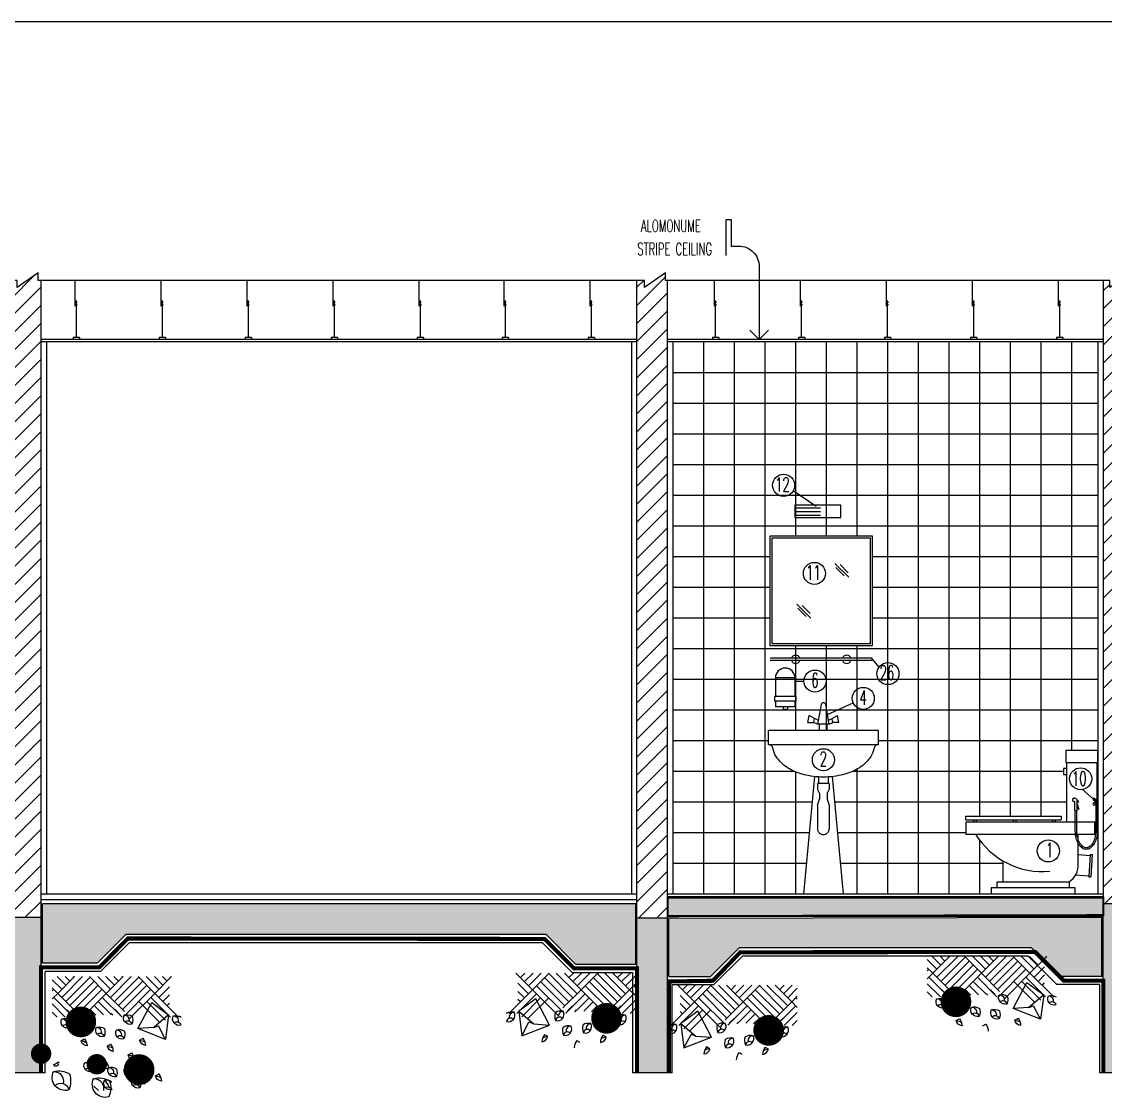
# Model space of a CAD drawing. Extents: x 417610.1 to 417639, y 43413.5 to 43433.4.
# Drawn here: x 417627.02 to 417632.32, y 43428.15 to 43433.42 of the extents above; entities that cross this region are included whole.
import ezdxf

# ---------------------------------------------------------------- set-up
doc = ezdxf.new("R2010")
doc.units = 0
doc.header["$MEASUREMENT"] = 0
doc.linetypes.add('HIDDEN2', pattern=[0.1875, 0.125, -0.0625])
doc.layers.get('0').update_dxf_attribs({"linetype": 'CONTINUOUS'})
for name, color, linetype in [('2', 2, 'CONTINUOUS'), ('DW', 7, 'CONTINUOUS'), ('ELE', 3, 'CONTINUOUS'), ('ELV', 7, 'CONTINUOUS'), ('FIX', 3, 'CONTINUOUS'), ('gravel', 11, 'CONTINUOUS'), ('Hatch', 11, 'CONTINUOUS'), ('K-FUR', 3, 'CONTINUOUS'), ('Plaster', 7, 'CONTINUOUS'), ('SANI', 2, 'CONTINUOUS'), ('Tile', 5, 'CONTINUOUS'), ('TITLE', 6, 'CONTINUOUS'), ('TXT', 2, 'CONTINUOUS'), ('WALL', 6, 'CONTINUOUS'), ('WallPartition', 2, 'CONTINUOUS'), ('Windows', 9, 'CONTINUOUS')]:
    doc.layers.add(name, color=color, linetype=linetype)
doc.styles.add('ROMANS', font='ROMANS.shx', dxfattribs={"width": 0.6})

# ---------------------------------------------------------------- blocks, each defined once
blk = doc.blocks.new('A$C753C42D5')
at = {"layer": 'SANI', "linetype": 'Continuous'}
for p, q in [((0.2568, 0.9248), (0.2394, 0.8287)), ((0.2968, 0.8287), (0.2793, 0.9248)), ((0.1923, 0.8373), (0.1985, 0.8714)), ((0.225, 0.8568), (0.1985, 0.8714)), ((0.2215, 0.8373), (0.225, 0.8568)), ((0.2429, 0.8483), (0.225, 0.8568)), ((0.2933, 0.8483), (0.3112, 0.8568)), ((0.3112, 0.8568), (0.3377, 0.8714)), ((0.3147, 0.8373), (0.3112, 0.8568)), ((0.3439, 0.8373), (0.3377, 0.8714)), ((0.1923, 0.8373), (0.2215, 0.8373)), ((0.2394, 0.8287), (0.2215, 0.8373)), ((0.2968, 0.8287), (0.2394, 0.8287)), ((0.2489, 0.8), (0.2489, 0.8287)), ((0.2872, 0.8), (0.2872, 0.8287)), ((0.2968, 0.8287), (0.3147, 0.8373)), ((0.3439, 0.8373), (0.3147, 0.8373)), ((0.2252, 0.5724), (0.1713, 0)), ((0.3109, 0.5724), (0.3648, 0))]:
    blk.add_line(p, q, dxfattribs=at)
at = {"layer": 'SANI', "linetype": 'HIDDEN2'}
for p, q in [((0.2968, 0.5382), (0.2394, 0.5382)), ((0.2394, 0.5382), (0.2394, 0.5094)), ((0.2441, 0.57), (0.2441, 0.5382)), ((0.292, 0.57), (0.292, 0.5382)), ((0.2968, 0.5382), (0.2968, 0.5094)), ((0.2394, 0.5094), (0.2489, 0.4903)), ((0.2489, 0.4903), (0.2489, 0.4616)), ((0.2872, 0.4903), (0.2968, 0.5094)), ((0.2872, 0.4903), (0.2872, 0.4616)), ((0.2394, 0.4328), (0.2489, 0.4616)), ((0.2394, 0.4328), (0.2394, 0.3179)), ((0.2872, 0.4616), (0.2968, 0.4328)), ((0.2968, 0.4328), (0.2968, 0.3179))]:
    blk.add_line(p, q, dxfattribs=at)
at = {"layer": 'SANI', "linetype": 'Continuous'}
blk.add_lwpolyline([(0.5362, 0.8), (0.5362, 0.789), (0.5362, 0.7282), (0, 0.7282), (0, 0.789), (0, 0.8)], close=True, dxfattribs=at)
for points in [[(0.5158, 0.7124, -0.107261), (0.5003, 0.6716, -0.107169), (0.4442, 0.6162, -0.077294), (0.3677, 0.5829, -0.06439), (0.2685, 0.57, -0.06439), (0.1694, 0.5829, -0.077294), (0.0929, 0.6162, -0.107169), (0.0368, 0.6716, -0.107938), (0.0212, 0.7126, -0.000994)], [(0.517, 0.7282, -0.000994), (0.517, 0.7278, -0.145509)]]:
    blk.add_lwpolyline(points, format="xyb", dxfattribs=at)
for centre, radius, start, end in [((0.2681, 0.9226), 0.0115, 9.5273, 170.4727), ((0.0024, 0.709), 0.0191, 10.8078, 88.4915), ((0.5347, 0.709), 0.0191, 89.1936, 170.0196)]:
    blk.add_arc(centre, radius, start, end, dxfattribs=at)
at = {"layer": 'SANI', "linetype": 'HIDDEN2'}
blk.add_arc((0.2681, 0.3179), 0.0287, 180, 0, dxfattribs=at)
blk = doc.blocks.new('A$C03B742BD')
at = {"layer": 'SANI'}
for p, q in [((0, 0.238), (0, 0.247)), ((0.003, 0.25), (0.01, 0.25)), ((0.003, 0.235), (0.007, 0.235)), ((0.01, 0.192), (0.01, 0.232)), ((0.0225, 0.192), (0.0225, 0.2375)), ((0.0225, 0.221), (0.0291, 0.197)), ((0.0225, 0.2172), (0.0282, 0.1967)), ((0.1091, 0.234), (0.1003, 0.2428)), ((0.1091, 0.2324), (0.1003, 0.2237)), ((0.1155, 0.2404), (0.1067, 0.2492)), ((0.1155, 0.2261), (0.1067, 0.2173)), ((0.012, 0.19), (0.0205, 0.19))]:
    blk.add_line(p, q, dxfattribs=at)
for points in [[(0.12, 0.2271), (0.12, 0.09, -0.060702), (0.1156, 0.0539, -0.074102), (0.1043, 0.0264, -0.106911), (0.0852, 0.0059, -0.152771), (0.0663, 0, -0.152771), (0.0473, 0.0059, -0.106911), (0.0282, 0.0264, -0.074102), (0.0169, 0.0539, -0.060702), (0.0125, 0.09), (0.0125, 0.19)], [(0.1125, 0.2231), (0.1125, 0.09, -0.060702), (0.1083, 0.0557, -0.074102), (0.0978, 0.0302, -0.106911), (0.0809, 0.0121, -0.152771), (0.0663, 0.0075, -0.152771), (0.0516, 0.0121, -0.106911), (0.0347, 0.0302, -0.074102), (0.0242, 0.0557, -0.060702), (0.02, 0.09), (0.02, 0.19)], [(0.0225, 0.2283, 0.064258), (0.0248, 0.2292, 0.106392), (0.0269, 0.2311, 0.159292), (0.0277, 0.2335, 0.159292), (0.0269, 0.236, 0.106392), (0.0248, 0.2379, 0.066222), (0.0224, 0.2388, 0.057624)], [(0.0225, 0.2303, 0.046557), (0.0238, 0.2309, 0.106392), (0.0253, 0.2323, 0.159292), (0.0257, 0.2335, 0.159292), (0.0253, 0.2348, 0.106392), (0.0238, 0.2362, 0.046557), (0.0225, 0.2367, 0.057624)]]:
    blk.add_lwpolyline(points, format="xyb", dxfattribs=at)
blk.add_circle((0.1163, 0.2332), 0.0072, dxfattribs=at)
for centre, radius, start, end in [((0.003, 0.247), 0.003, 90, 180), ((0.003, 0.238), 0.003, 180, 270), ((0.007, 0.232), 0.003, 0, 90), ((0.01, 0.2375), 0.0125, 0, 90), ((0.1035, 0.246), 0.0045, 45, 225), ((0.1035, 0.2205), 0.0045, 135, 315), ((0.012, 0.192), 0.002, 180, 270), ((0.0205, 0.192), 0.002, 270, 0), ((0.0286, 0.1968), 0.0005, 194.5389, 16.2381)]:
    blk.add_arc(centre, radius, start, end, dxfattribs=at)
blk = doc.blocks.new('COMP')
at = {"layer": 'FIX'}
for p, q in [((-0.0411, 0.35), (-0.0411, 0.6416)), ((0.1079, 0.35), (0.1079, 0.6416)), ((-0.0575, 0.6125), (-0.0575, 0.5833)), ((-0.0411, 0.6125), (-0.0575, 0.6125)), ((-0.0575, 0.5833), (-0.0411, 0.5833)), ((-0.5343, 0.3618), (-0.5343, 0.3792)), ((-0.5343, 0.3792), (-0.0685, 0.3792)), ((-0.0685, 0.3792), (-0.0685, 0.3618)), ((-0.5343, 0.3618), (-0.0685, 0.3618)), ((-0.5343, 0.35), (-0.5343, 0.2917)), ((0.1079, 0.35), (-0.5343, 0.35)), ((-0.4959, 0.35), (-0.4959, 0.3618)), ((-0.4825, 0.35), (-0.4825, 0.3618)), ((-0.301, 0.35), (-0.301, 0.3618)), ((-0.2876, 0.35), (-0.2876, 0.3618)), ((-0.1087, 0.35), (-0.1087, 0.3618)), ((-0.0953, 0.35), (-0.0953, 0.3618)), ((0.0971, 0.2917), (0.0971, 0.35)), ((-0.5343, 0.2917), (0.0971, 0.2917)), ((0.0146, 0.1458), (0.0146, 0.2917)), ((-0.3528, 0.1603), (-0.3528, 0.0583)), ((0.0146, 0.1914), (0.0738, 0.1873)), ((0.0741, 0.1923), (0.0665, 0.0825)), ((0.0741, 0.1923), (0.0841, 0.1916)), ((0.0841, 0.1916), (0.0765, 0.0818)), ((-0.382, 0.0583), (-0.0292, 0.0583)), ((-0.382, 0.0292), (-0.382, 0.0583)), ((-0.0292, 0.0583), (-0.0292, 0.0292)), ((0.0027, 0.092), (0.0669, 0.0875)), ((0.0665, 0.0825), (0.0765, 0.0818))]:
    blk.add_line(p, q, dxfattribs=at)
for points in [[(0.1117, 0.6416), (0.1117, 0.7), (-0.0449, 0.7), (-0.0449, 0.6416)], [(0, 0), (0, 0.0292), (-0.4111, 0.0292), (-0.4111, 0)]]:
    blk.add_lwpolyline(points, close=True, dxfattribs=at)
for centre, radius, start, end in [((-0.1594, 0.4916), 0.3837, 211.4114, 275.3446), ((-0.0802, 0.1385), 0.0951, 302.4712, 4.3987)]:
    blk.add_arc(centre, radius, start, end, dxfattribs=at)
blk = doc.blocks.new('A$C22107CF4')
for p, q in [((0.1286, 0.2837), (0.0467, 0.3655)), ((0.0494, 0.3629), (0.052, 0.3655)), ((0.0692, 0.3431), (0.0916, 0.3655)), ((0.089, 0.3233), (0.1312, 0.3655)), ((0.1088, 0.3035), (0.1708, 0.3655)), ((0.1286, 0.2837), (0.2104, 0.3655)), ((0.287, 0.2045), (0.1682, 0.3233)), ((0.3068, 0.2243), (0.188, 0.3431)), ((0.3266, 0.2441), (0.2078, 0.3629)), ((0.3464, 0.2639), (0.2447, 0.3655)), ((0.3662, 0.2837), (0.2843, 0.3655)), ((0.287, 0.3629), (0.2896, 0.3655)), ((0.3068, 0.3431), (0.3292, 0.3655)), ((0.3266, 0.3233), (0.3688, 0.3655)), ((0.3464, 0.3035), (0.4084, 0.3655)), ((0.3662, 0.2837), (0.448, 0.3655)), ((0.5246, 0.2045), (0.4058, 0.3233)), ((0.5444, 0.2243), (0.4256, 0.3431)), ((0.5642, 0.2441), (0.4454, 0.3629)), ((0.584, 0.2639), (0.4823, 0.3655)), ((0.6038, 0.2837), (0.5219, 0.3655)), ((0.5246, 0.3629), (0.5272, 0.3655)), ((0.5444, 0.3431), (0.5668, 0.3655)), ((0.5642, 0.3233), (0.6064, 0.3655)), ((0.584, 0.3035), (0.6308, 0.3504)), ((0.0126, 0.1677), (0.1286, 0.2837)), ((0.1088, 0.2639), (0.0574, 0.3153)), ((0.089, 0.2441), (0.0574, 0.2757)), ((0.2522, 0.1601), (0.1286, 0.2837)), ((0.2844, 0.1675), (0.1484, 0.3035)), ((0.2775, 0.195), (0.3662, 0.2837)), ((0.4822, 0.1677), (0.3662, 0.2837)), ((0.5048, 0.1847), (0.386, 0.3035)), ((0.4877, 0.1677), (0.6038, 0.2837)), ((0.6038, 0.2837), (0.6308, 0.3108)), ((0.6308, 0.2566), (0.6038, 0.2837)), ((0.6308, 0.2962), (0.6236, 0.3035)), ((0.0522, 0.1677), (0.1484, 0.2639)), ((0.0692, 0.2243), (0.0574, 0.2361)), ((0.0761, 0.152), (0.1682, 0.2441)), ((0.1077, 0.144), (0.2078, 0.2441)), ((0.2911, 0.169), (0.386, 0.2639)), ((0.3425, 0.1808), (0.4058, 0.2441)), ((0.3799, 0.1786), (0.4256, 0.2243)), ((0.5273, 0.1677), (0.6236, 0.2639)), ((0.5669, 0.1677), (0.6308, 0.2316)), ((0.2998, 0.1806), (0.3237, 0.2045)), ((0.335, 0.1762), (0.3435, 0.1847)), ((0.4173, 0.1764), (0.4454, 0.2045)), ((0.4547, 0.1742), (0.4652, 0.1847)), ((0.4927, 0.1359), (0.5613, 0.2045)), ((0.6065, 0.1677), (0.6308, 0.192))]:
    blk.add_line(p, q)
for points in [[(0.0766, 0.0585), (0.2116, 0.111), (0.1441, 0.2385), (0.0616, 0.1785), (0.0766, 0.0585), (0.1112, 0.1244)], [(0.1343, 0.1163), (0.2116, 0.111), (0.1441, 0.2385), (0.0616, 0.1785), (0.1343, 0.1163), (0.1112, 0.1244)]]:
    blk.add_lwpolyline(points)
for centre, radius, start, end in [((0.0263, 0.124), 0.0509, 76.0322, 121.1405), ((0.0105, 0.1589), 0.0317, 253.7091, 27.4015), ((0.0385, 0.1494), 0.024, 89.5708, 192.7334), ((0.2876, 0.1547), 0.0506, 159.5756, 205.1522), ((0.2666, 0.1288), 0.0509, 76.0322, 121.1405), ((0.2507, 0.1636), 0.0317, 253.7091, 27.4015), ((0.2787, 0.1542), 0.024, 89.5708, 192.7334), ((0.5718, 0.1099), 0.0509, 76.0322, 121.1405), ((0.556, 0.1448), 0.0317, 253.7091, 27.4015), ((0.5839, 0.1354), 0.024, 89.5708, 192.7334), ((0.0207, 0.1257), 0.0193, 42.46, 171.8043), ((0.261, 0.1305), 0.0193, 42.46, 171.8043), ((0.3047, 0.0563), 0.0509, 76.0322, 121.1405), ((0.4233, 0.0945), 0.0506, 159.5756, 205.1522), ((0.4022, 0.0685), 0.0509, 76.0322, 121.1405), ((0.3864, 0.1034), 0.0317, 253.7091, 27.4015), ((0.4143, 0.0939), 0.024, 89.5708, 192.7334), ((0.5929, 0.1359), 0.0506, 159.5756, 205.1522), ((0.5662, 0.1116), 0.0193, 42.46, 171.8043), ((0.2409, 0.024), 0.0669, 143.5113, 175.9191), ((0.1707, 0.0622), 0.0336, 275.8828, 346.643), ((0.1707, 0.0622), 0.0336, 275.8828, 346.643), ((0.2198, -0.0514), 0.1071, 98.8765, 112.9463), ((-0.5126, -1.1654), 1.4144, 59.5906, 60.3518), ((0.3258, 0.0823), 0.0506, 159.5756, 205.1522), ((0.2889, 0.0912), 0.0317, 253.7091, 27.4015), ((0.2991, 0.058), 0.0193, 42.46, 171.8043), ((0.3168, 0.0818), 0.024, 89.5708, 192.7334), ((0.3966, 0.0702), 0.0193, 42.46, 171.8043), ((0.5272, 0.0216), 0.0669, 143.5113, 175.9191), ((-0.2263, -1.1678), 1.4144, 59.5906, 60.3518), ((0.3991, -0.0048), 0.0669, 143.5113, 175.9191), ((-0.3544, -1.1942), 1.4144, 59.5906, 60.3518), ((0.457, 0.0598), 0.0336, 275.8828, 346.643), ((0.457, 0.0598), 0.0336, 275.8828, 346.643), ((0.5062, -0.0538), 0.1071, 98.8765, 112.9463)]:
    blk.add_arc(centre, radius, start, end)
at = {"layer": 'Hatch', "const_width": 0.075}
blk.add_lwpolyline([(0.4534, 0.144, 1), (0.5284, 0.144, 1)], format="xyb", close=True, dxfattribs=at)
blk = doc.blocks.new('A$C53BB0ABE')
for p, q in [((0.1286, 0.5089), (0.0467, 0.5908)), ((0.0494, 0.5881), (0.052, 0.5908)), ((0.0692, 0.5683), (0.0916, 0.5908)), ((0.089, 0.5485), (0.1312, 0.5908)), ((0.1088, 0.5287), (0.1708, 0.5908)), ((0.1286, 0.5089), (0.2104, 0.5908)), ((0.3266, 0.4693), (0.2078, 0.5881)), ((0.3464, 0.4891), (0.2447, 0.5908)), ((0.3662, 0.5089), (0.2843, 0.5908)), ((0.287, 0.5881), (0.2896, 0.5908)), ((0.3068, 0.5683), (0.3292, 0.5908)), ((0.3266, 0.5485), (0.3688, 0.5908)), ((0.3464, 0.5287), (0.4084, 0.5908)), ((0.3662, 0.5089), (0.448, 0.5908)), ((0.5642, 0.4693), (0.4454, 0.5881)), ((0.584, 0.4891), (0.4823, 0.5908)), ((0.6038, 0.5089), (0.5219, 0.5908)), ((0.5246, 0.5881), (0.5272, 0.5908)), ((0.5444, 0.5683), (0.5668, 0.5908)), ((0.5642, 0.5485), (0.6064, 0.5908)), ((0.1088, 0.4891), (0.0574, 0.5405)), ((0.287, 0.4297), (0.1682, 0.5485)), ((0.3068, 0.4495), (0.188, 0.5683)), ((0.5246, 0.4297), (0.4058, 0.5485)), ((0.5444, 0.4495), (0.4256, 0.5683)), ((0.584, 0.5287), (0.6308, 0.5756)), ((0.6038, 0.5089), (0.6308, 0.536)), ((0.0126, 0.3929), (0.1286, 0.5089)), ((0.0522, 0.3929), (0.1484, 0.4891)), ((0.089, 0.4693), (0.0574, 0.5009)), ((0.2522, 0.3853), (0.1286, 0.5089)), ((0.2844, 0.3927), (0.1484, 0.5287)), ((0.2775, 0.4202), (0.3662, 0.5089)), ((0.2911, 0.3942), (0.386, 0.4891)), ((0.4822, 0.3929), (0.3662, 0.5089)), ((0.5048, 0.4099), (0.386, 0.5287)), ((0.4877, 0.3929), (0.6038, 0.5089)), ((0.5273, 0.3929), (0.6236, 0.4891)), ((0.6308, 0.4819), (0.6038, 0.5089)), ((0.6308, 0.5215), (0.6236, 0.5287)), ((0.0692, 0.4495), (0.0574, 0.4613)), ((0.0761, 0.3773), (0.1682, 0.4693)), ((0.1077, 0.3692), (0.2078, 0.4693)), ((0.2998, 0.4059), (0.3237, 0.4297)), ((0.3425, 0.406), (0.4058, 0.4693)), ((0.3799, 0.4038), (0.4256, 0.4495)), ((0.4173, 0.4017), (0.4454, 0.4297)), ((0.4927, 0.3612), (0.5613, 0.4297)), ((0.5669, 0.3929), (0.6308, 0.4568)), ((0.335, 0.4014), (0.3435, 0.4099)), ((0.4547, 0.3995), (0.4652, 0.4099)), ((0.6065, 0.3929), (0.6308, 0.4172)), ((0.6038, 0.1716), (0.5993, 0.1716)), ((0.5993, 0.1716), (0.5993, 0.17)), ((0.5993, 0.17), (0.6008, 0.17)), ((0.6008, 0.17), (0.6008, 0.1685)), ((0.6023, 0.1655), (0.6023, 0.1579)), ((0.6054, 0.17), (0.6038, 0.1716)), ((0.6069, 0.1685), (0.6054, 0.17)), ((0.6084, 0.167), (0.6069, 0.1685)), ((0.6099, 0.167), (0.6084, 0.167)), ((0.6114, 0.1655), (0.6099, 0.167)), ((0.6129, 0.164), (0.6114, 0.1655)), ((0.616, 0.164), (0.6129, 0.164)), ((0.6175, 0.1625), (0.616, 0.164)), ((0.6205, 0.1625), (0.6175, 0.1625)), ((0.6205, 0.1609), (0.6205, 0.1625)), ((0.6236, 0.1609), (0.6205, 0.1609)), ((0.6236, 0.1579), (0.6236, 0.1609)), ((0.1652, 0.1106), (0.1667, 0.1091)), ((0.1667, 0.1091), (0.1758, 0.1091)), ((0.1758, 0.1091), (0.1773, 0.1106)), ((0.1773, 0.1106), (0.1804, 0.1106)), ((0.6023, 0.1579), (0.6054, 0.1564)), ((0.6054, 0.1564), (0.6069, 0.1549)), ((0.6069, 0.1549), (0.6084, 0.1534)), ((0.6084, 0.1534), (0.6175, 0.1534)), ((0.6175, 0.1534), (0.619, 0.1549)), ((0.619, 0.1549), (0.622, 0.1549)), ((0.622, 0.1564), (0.6236, 0.1579)), ((0.622, 0.1549), (0.622, 0.1564)), ((0.4049, 0.033), (0.4273, 0.0554))]:
    blk.add_line(p, q)
for points in [[(0.0766, 0.2837), (0.2116, 0.3362), (0.1441, 0.4638), (0.0616, 0.4038), (0.0766, 0.2837), (0.1112, 0.3497)], [(0.1343, 0.3416), (0.2116, 0.3362), (0.1441, 0.4638), (0.0616, 0.4038), (0.1343, 0.3416), (0.1112, 0.3497)]]:
    blk.add_lwpolyline(points)
for centre, radius, start, end in [((0.0263, 0.3493), 0.0509, 76.0322, 121.1405), ((0.0105, 0.3841), 0.0317, 253.7091, 27.4015), ((0.0385, 0.3747), 0.024, 89.5708, 192.7334), ((0.2876, 0.38), 0.0506, 159.5756, 205.1522), ((0.2666, 0.354), 0.0509, 76.0322, 121.1405), ((0.2507, 0.3889), 0.0317, 253.7091, 27.4015), ((0.261, 0.3557), 0.0193, 42.46, 171.8043), ((0.2787, 0.3794), 0.024, 89.5708, 192.7334), ((0.5929, 0.3611), 0.0506, 159.5756, 205.1522), ((0.5718, 0.3352), 0.0509, 76.0322, 121.1405), ((0.556, 0.37), 0.0317, 253.7091, 27.4015), ((0.5839, 0.3606), 0.024, 89.5708, 192.7334), ((0.0207, 0.3509), 0.0193, 42.46, 171.8043), ((0.3258, 0.3075), 0.0506, 159.5756, 205.1522), ((0.3047, 0.2816), 0.0509, 76.0322, 121.1405), ((0.2889, 0.3164), 0.0317, 253.7091, 27.4015), ((0.3168, 0.307), 0.024, 89.5708, 192.7334), ((0.4233, 0.3197), 0.0506, 159.5756, 205.1522), ((0.4022, 0.2938), 0.0509, 76.0322, 121.1405), ((0.3864, 0.3286), 0.0317, 253.7091, 27.4015), ((0.4143, 0.3192), 0.024, 89.5708, 192.7334), ((0.5662, 0.3369), 0.0193, 42.46, 171.8043), ((0.2409, 0.2493), 0.0669, 143.5113, 175.9191), ((0.1707, 0.2874), 0.0336, 275.8828, 346.643), ((0.1707, 0.2874), 0.0336, 275.8828, 346.643), ((0.2198, 0.1738), 0.1071, 98.8765, 112.9463), ((-0.5126, -0.9402), 1.4144, 59.5906, 60.3518), ((0.2991, 0.2833), 0.0193, 42.46, 171.8043), ((0.3966, 0.2954), 0.0193, 42.46, 171.8043), ((0.5272, 0.2468), 0.0669, 143.5113, 175.9191), ((0.457, 0.285), 0.0336, 275.8828, 346.643), ((0.457, 0.285), 0.0336, 275.8828, 346.643), ((0.5062, 0.1714), 0.1071, 98.8765, 112.9463), ((-0.2263, -0.9426), 1.4144, 59.5906, 60.3518), ((0.2974, 0.1777), 0.0669, 143.5113, 175.9191), ((-0.4561, -1.0117), 1.4144, 59.5906, 60.3518), ((0.3991, 0.2205), 0.0669, 143.5113, 175.9191), ((0.3289, 0.2586), 0.0336, 275.8828, 346.643), ((0.3289, 0.2586), 0.0336, 275.8828, 346.643), ((0.3781, 0.145), 0.1071, 98.8765, 112.9463), ((-0.3544, -0.969), 1.4144, 59.5906, 60.3518), ((0.2342, 0.1849), 0.0506, 159.5756, 205.1522), ((0.1973, 0.1938), 0.0317, 253.7091, 27.4015), ((0.2076, 0.1607), 0.0193, 42.46, 171.8043), ((0.2272, 0.2159), 0.0336, 275.8828, 346.643), ((0.2272, 0.2159), 0.0336, 275.8828, 346.643), ((0.2764, 0.1023), 0.1071, 98.8765, 112.9463), ((0.4217, 0.1339), 0.0669, 143.5113, 175.9191), ((0.3515, 0.172), 0.0336, 275.8828, 346.643), ((0.3515, 0.172), 0.0336, 275.8828, 346.643), ((0.4007, 0.0584), 0.1071, 98.8765, 112.9463), ((-0.3318, -1.0556), 1.4144, 59.5906, 60.3518), ((0.4809, 0.1473), 0.0506, 159.5756, 205.1522), ((0.444, 0.1562), 0.0317, 253.7091, 27.4015), ((0.4719, 0.1468), 0.024, 89.5708, 192.7334), ((0.1633, 0.075), 0.0669, 143.5113, 175.9191), ((-0.5902, -1.1144), 1.4144, 59.5906, 60.3518), ((0.2641, 0.1182), 0.0309, 145.6775, 215.1297), ((0.2643, 0.1135), 0.0339, 70.0639, 139.3275), ((0.2477, 0.1308), 0.0317, 253.7091, 27.4015), ((0.258, 0.0977), 0.0193, 42.46, 171.8043), ((0.2757, 0.1214), 0.024, 89.5708, 192.7334), ((0.364, 0.1228), 0.0506, 159.5756, 205.1522), ((0.343, 0.0969), 0.0509, 76.0322, 121.1405), ((0.3271, 0.1317), 0.0317, 253.7091, 27.4015), ((0.3374, 0.0986), 0.0193, 42.46, 171.8043), ((0.3551, 0.1223), 0.024, 89.5708, 192.7334), ((0.4542, 0.123), 0.0193, 42.46, 171.8043), ((0.6418, 0.0795), 0.1012, 159.5756, 205.1522), ((0.5997, 0.0276), 0.1018, 76.0322, 121.1405), ((0.568, 0.0973), 0.0634, 253.7091, 27.4015), ((0.6239, 0.0785), 0.048, 89.5708, 192.7334), ((0.0931, 0.1132), 0.0336, 275.8828, 346.643), ((0.0931, 0.1132), 0.0336, 275.8828, 346.643), ((0.1423, -0.0004), 0.1071, 98.8765, 112.9463), ((0.247, 0.0605), 0.0669, 143.5113, 175.9191), ((0.1768, 0.0987), 0.0336, 275.8828, 346.643), ((0.1768, 0.0987), 0.0336, 275.8828, 346.643), ((0.2259, -0.0149), 0.1071, 98.8765, 112.9463), ((-0.5065, -1.1289), 1.4144, 59.5906, 60.3518), ((0.2488, 0.0686), 0.0506, 159.5756, 205.1522), ((0.2277, 0.0426), 0.0509, 76.0322, 121.1405), ((0.2119, 0.0775), 0.0317, 253.7091, 27.4015), ((0.2221, 0.0443), 0.0193, 42.46, 171.8043), ((0.2398, 0.0681), 0.024, 89.5708, 192.7334), ((0.347, 0.0689), 0.0317, 253.7091, 27.4015), ((0.3641, 0.0592), 0.0267, 65.5992, 147.4022), ((0.4454, 0.0455), 0.1012, 159.5756, 205.1522), ((0.4033, -0.0063), 0.1018, 76.0322, 121.1405), ((0.5126, -0.0328), 0.1801, 139.7514, 152.5428), ((0.3716, 0.0634), 0.0634, 253.7091, 27.4015), ((0.4275, 0.0445), 0.048, 89.5708, 192.7334), ((0.5884, 0.031), 0.0386, 42.46, 171.8043), ((0.3603, 0.0256), 0.0257, 64.3681, 149.8962)]:
    blk.add_arc(centre, radius, start, end)
at = {"layer": 'Hatch'}
for points, const_width in [([(0.4534, 0.3692, 1), (0.5284, 0.3692, 1)], 0.075), ([(0.6603, 0.2138, 1), (0.7103, 0.2138, 1)], 0.05), ([(0.1682, 0.136, 1), (0.2432, 0.136, 1)], 0.075), ([(0.3881, 0.162, 1), (0.4381, 0.162, 1)], 0.05)]:
    blk.add_lwpolyline(points, format="xyb", close=True, dxfattribs=dict(at, const_width=const_width))
blk = doc.blocks.new('GAN')
for p, q in [((-0.0212, 0.1644), (-0.0212, 0.29)), ((-0.0155, 0.01), (-0.0155, 0.1918)), ((0, 0.01), (-0.031, 0.01)), ((-0.031, 0.01), (-0.031, 0)), ((0, 0.01), (0, 0))]:
    blk.add_line(p, q)
blk.add_lwpolyline([(-0.0118, 0.184), (-0.024, 0.1754), (-0.0113, 0.1703)])
blk = doc.blocks.new('ceil')
at = {"layer": 'ELV'}
blk.add_lwpolyline([(-0.1613, 0.4121), (-0.1613, 0.5881), (-0.1363, 0.5881), (-0.1363, 0.4575), (-0.1, 0.4575, -0.414214), (0, 0.3575), (0, 0)], format="xyb", dxfattribs=at)
at = {"layer": 'WALL'}
blk.add_lwpolyline([(0.0463, 0.0463), (0, 0), (-0.0463, 0.0463)], dxfattribs=at)
at = {"layer": 'TXT', "style": 'ROMANS', "width": 0.6}
for s, p in [('ALOMONUME', (-0.5788, 0.5268)), (' STRIPE CEILING', (-0.6209, 0.4135))]:
    blk.add_text(s, height=0.06, dxfattribs=at).set_placement(p)

msp = doc.modelspace()

# ---------------------------------------------------------------- hatches: boundary and pattern name
at = {"layer": 'Hatch'}
h = msp.add_hatch(dxfattribs=at)
h.set_pattern_fill('ANSI31', color=256, scale=0.5, style=0)
h.set_pattern_definition([(45, (-165.44944, -91.121306), (-0.044194173824, 0.044194173824), [])])
h.paths.add_polyline_path([(417632.4615, 43432.1547), (417632.4459, 43432.1547), (417632.4459, 43432.1918), (417632.3429, 43432.1191), (417632.3429, 43432.1547), (417632.3115, 43432.1547), (417632.3115, 43429.1397), (417632.3115, 43429.1397), (417632.3115, 43429.1047), (417632.4615, 43429.1047)])
h.paths.add_polyline_path([(417630.1805, 43432.1547), (417630.1707, 43432.1547), (417630.1707, 43432.1918), (417630.0678, 43432.1191), (417630.0678, 43432.1547), (417630.0305, 43432.1547), (417630.0305, 43429.0347), (417630.1805, 43429.0347)])
h.paths.add_polyline_path([(417627.1155, 43432.1547), (417627.1016, 43432.1547), (417627.1016, 43432.1918), (417626.9987, 43432.1191), (417626.9987, 43432.1547), (417626.9655, 43432.1547), (417626.9655, 43429.0396), (417627.1155, 43429.0396)])
h.paths.add_polyline_path([(417625.6115, 43430.8787), (417625.4745, 43430.8787), (417625.4745, 43430.2287), (417625.3615, 43430.2287), (417625.3615, 43429.0347), (417625.6115, 43429.0347), (417625.6115, 43429.1347)])
h.paths.add_polyline_path([(417625.3615, 43430.2287), (417625.3115, 43430.2287), (417625.3115, 43429.0347), (417625.3615, 43429.0347)])
h.paths.add_polyline_path([(417625.3615, 43432.1547), (417625.3115, 43432.1547), (417625.3115, 43431.6547), (417625.3615, 43431.6547)])
h.paths.add_polyline_path([(417625.6115, 43432.1547), (417625.5057, 43432.1547), (417625.5057, 43432.1918), (417625.4028, 43432.1191), (417625.4028, 43432.1547), (417625.3615, 43432.1547), (417625.3615, 43431.6547), (417625.6115, 43431.6547)])
at = {"layer": 'Windows'}
h = msp.add_hatch(dxfattribs=at)
h.set_pattern_fill('AR-CONC', color=256, scale=0.03, style=0)
h.set_pattern_definition([(50, (-165.44944, -91.1213), (0.21517805478, -0.018825640495), [0.0225, -0.2475]), (355, (-165.44944, -91.1213), (-0.04162540008, 0.22565764011), [0.018, -0.198]), (100.4514, (-165.4315, -91.12287), (0.17355281451, 0.20683186262), [0.019122057, -0.2103426336]), (46.1842, (-165.44944, -91.0613), (0.32017231459, -0.0496557043), [0.03375, -0.37125]), (96.6356, (-165.42276, -91.06544), (0.28039881166, 0.29223536127), [0.0286830864, -0.3155139]), (351.1842, (-165.44944, -91.0613), (0.28039858354, 0.29223558028), [0.027, -0.297]), (21, (-165.41944, -91.0763), (0.179072115636, -0.1207856672), [0.0225, -0.2475]), (326, (-165.41944, -91.0763), (0.07299459958, 0.21754501351), [0.018, -0.198]), (71.4514, (-165.40452, -91.08637), (0.25206678857, 0.09675914901), [0.019122057, -0.2103426336]), (37.5, (-165.44944, -91.121306), (0.003647956595, 0.09986815615), [0, -0.1956, 0, -0.201, 0, -0.19875]), (7.5, (-165.44944, -91.12131), (0.078920861233, 0.118323513565), [0, -0.1146, 0, -0.1911, 0, -0.07575]), (327.5, (-165.51634, -91.121306), (0.160146730852, -0.00676646152), [0, -0.075, 0, -0.234, 0, -0.3105]), (317.5, (-165.54634, -91.1213), (0.174955850803, 0.0300314947), [0, -0.0975, 0, -0.1554, 0, -0.2205])])
h.paths.add_polyline_path([(417633.7211, 43429.0527), (417633.7436, 43429.0527), (417633.7436, 43429.1047), (417632.5615, 43429.1047), (417632.5615, 43428.8147), (417632.7355, 43428.8147), (417632.8755, 43428.9547), (417633.7436, 43428.9547), (417633.7436, 43429.0203), (417633.7602, 43429.0203)])
h.paths.add_polyline_path([(417632.5615, 43429.1047), (417632.4679, 43429.1047), (417632.4679, 43428.8147), (417632.5615, 43428.8147)])
h.paths.add_polyline_path([(417632.4615, 43429.1047), (417632.3115, 43429.1047), (417632.3115, 43428.279), (417632.4615, 43428.279), (417632.4615, 43428.3471, -0.412817), (417632.4366, 43428.3721, -0.412817), (417632.4615, 43428.3971)])
h.paths.add_polyline_path([(417632.3051, 43429.0396), (417630.1861, 43429.0347), (417630.1861, 43428.7497), (417630.3903, 43428.7497), (417630.5303, 43428.8897), (417631.9606, 43428.8897), (417632.1006, 43428.7497), (417632.3051, 43428.7497)])
h.paths.add_polyline_path([(417630.1805, 43429.0347), (417630.0305, 43429.0347), (417630.0305, 43428.6199), (417630.0305, 43428.279), (417630.1805, 43428.279)])
h.paths.add_polyline_path([(417630.0253, 43429.1047), (417627.1219, 43429.1047), (417627.1219, 43428.8147), (417627.3895, 43428.8147), (417627.5295, 43428.9547), (417629.5855, 43428.9547), (417629.7305, 43428.8097), (417630.0253, 43428.8097)])
h.paths.add_polyline_path([(417627.1155, 43429.0396), (417626.9655, 43429.0396), (417626.9655, 43428.279), (417627.1155, 43428.279), (417627.1155, 43428.3471, -0.412817), (417627.0906, 43428.3721, -0.412817), (417627.1155, 43428.3971), (417627.1155, 43428.7947)])
h.paths.add_polyline_path([(417626.9591, 43429.0396), (417625.6171, 43429.0347), (417625.6171, 43428.7497), (417625.8213, 43428.7497), (417625.9613, 43428.8897), (417626.6146, 43428.8897), (417626.7546, 43428.7497), (417626.9591, 43428.7497)])
h.paths.add_polyline_path([(417625.6115, 43429.0347), (417625.3615, 43429.0347), (417625.3615, 43428.279), (417625.6115, 43428.279)])
h.paths.add_polyline_path([(417625.3615, 43429.0347), (417625.3115, 43429.0347), (417625.3115, 43428.279), (417625.3615, 43428.279)])
h = msp.add_hatch(dxfattribs=at)
h.set_pattern_fill('AR-SAND', color=256, scale=0.05, style=0)
h.set_pattern_definition([(37.5, (-165.44944, -91.121306), (-0.003149667905, 0.09634118845), [0, -0.076, 0, -0.085, 0, -0.08125]), (7.5, (-165.44944, -91.1213), (0.088488835263, 0.14110730326), [0, -0.041, 0, -0.0685, 0, -0.02625]), (327.5, (-165.51094, -91.12131), (0.155707093088, 0.000282952677), [0, -0.025, 0, -0.09, 0, -0.1175]), (317.5, (-165.51094, -91.1213), (0.15030633023, 0.043883778247), [0, -0.0125, 0, -0.059, 0, -0.0675])])
h.paths.add_polyline_path([(417632.3115, 43429.1397), (417630.1805, 43429.1397), (417630.1805, 43429.0447), (417632.3115, 43429.0447)])
h.paths.add_polyline_path([(417626.9655, 43429.1347), (417625.6115, 43429.1347), (417625.6115, 43429.0347), (417626.9655, 43429.0347)])

# ---------------------------------------------------------------- linework, layer by layer
at = {"layer": '2'}
for p, q in [((417630.0253, 43429.1047), (417627.1219, 43429.1047)), ((417627.1219, 43428.8147), (417627.1219, 43429.1047)), ((417630.0253, 43428.8097), (417630.0253, 43429.1047)), ((417632.3115, 43428.279), (417632.3115, 43429.1047)), ((417632.4615, 43429.1047), (417632.3115, 43429.1047)), ((417626.9655, 43429.0396), (417627.1155, 43429.0396)), ((417627.1155, 43428.282), (417627.1155, 43429.0396)), ((417630.0305, 43428.6199), (417630.0305, 43429.0347)), ((417630.1805, 43429.0347), (417630.0305, 43429.0347)), ((417630.1805, 43428.279), (417630.1805, 43429.0347)), ((417630.1861, 43429.0347), (417632.3051, 43429.0396)), ((417630.1861, 43428.7497), (417630.1861, 43429.0347)), ((417632.3051, 43428.7497), (417632.3051, 43429.0397)), ((417627.3895, 43428.8147), (417627.5295, 43428.9547)), ((417629.5855, 43428.9547), (417627.5295, 43428.9547)), ((417629.7305, 43428.8097), (417629.5855, 43428.9547)), ((417627.4061, 43428.7747), (417627.5461, 43428.9147)), ((417629.5689, 43428.9147), (417627.5461, 43428.9147)), ((417629.7139, 43428.7697), (417629.5689, 43428.9147)), ((417630.3903, 43428.7497), (417630.5303, 43428.8897)), ((417631.9606, 43428.8897), (417630.5303, 43428.8897)), ((417632.1006, 43428.7497), (417631.9606, 43428.8897)), ((417630.4068, 43428.7097), (417630.5468, 43428.8497)), ((417631.944, 43428.8497), (417630.5468, 43428.8497)), ((417632.084, 43428.7097), (417631.944, 43428.8497)), ((417627.3895, 43428.8147), (417627.1219, 43428.8147)), ((417629.7305, 43428.8097), (417630.0253, 43428.8097)), ((417627.1355, 43428.279), (417627.1355, 43428.7747)), ((417627.4061, 43428.7747), (417627.1355, 43428.7747)), ((417629.7139, 43428.7697), (417630.0105, 43428.7697)), ((417630.0105, 43428.279), (417630.0105, 43428.7697)), ((417630.1861, 43428.7497), (417630.3903, 43428.7497)), ((417632.3051, 43428.7497), (417632.1006, 43428.7497)), ((417630.1805, 43428.3104), (417630.1805, 43428.7047)), ((417630.2029, 43428.7097), (417630.4068, 43428.7097)), ((417630.2029, 43428.279), (417630.2029, 43428.7097)), ((417632.2944, 43428.7097), (417632.084, 43428.7097)), ((417632.2944, 43428.279), (417632.2944, 43428.7097)), ((417627.1355, 43428.279), (417626.9484, 43428.279)), ((417630.2029, 43428.279), (417630.0105, 43428.279)), ((417632.4815, 43428.279), (417632.2944, 43428.279))]:
    msp.add_line(p, q, dxfattribs=at)
at = {"layer": 'DW'}
for p, q in [((417630.7947, 43431.126), (417630.9068, 43431.0503)), ((417631.1816, 43430.301), (417631.2141, 43430.2623)), ((417630.8035, 43430.1948), (417630.8474, 43430.1948)), ((417630.9624, 43430.0314), (417631.0882, 43430.0878)), ((417632.209, 43429.6666), (417632.2784, 43429.6047))]:
    msp.add_line(p, q, dxfattribs=at)
at = {"layer": 'ELE'}
msp.add_lwpolyline([(417632.7443, 43432.1547), (417632.4459, 43432.1547), (417632.4459, 43432.1918), (417632.3429, 43432.1191), (417632.3429, 43432.1547), (417630.1707, 43432.1547), (417630.1707, 43432.1918), (417630.0678, 43432.1191), (417630.0678, 43432.1547), (417627.1016, 43432.1547), (417627.1016, 43432.1918), (417626.9987, 43432.1191), (417626.9987, 43432.1547), (417625.5057, 43432.1547), (417625.5057, 43432.1918), (417625.4028, 43432.1191), (417625.4028, 43432.1547), (417625.1418, 43432.1547)], dxfattribs=at)
at = {"layer": 'FIX'}
for p, q in [((417631.0663, 43430.7027), (417630.9987, 43430.7703)), ((417631.0442, 43430.71), (417631.0036, 43430.7506)), ((417631.0639, 43430.7248), (417631.0245, 43430.7642)), ((417630.8807, 43430.5029), (417630.8131, 43430.5706)), ((417630.8586, 43430.5103), (417630.818, 43430.5509)), ((417630.8783, 43430.5251), (417630.8389, 43430.5644))]:
    msp.add_line(p, q, dxfattribs=at)
at = {"layer": 'FIX', "color": 2}
for p, q in [((417631.1816, 43430.3064), (417630.6816, 43430.3064)), ((417631.1816, 43430.2956), (417630.6816, 43430.2956)), ((417631.1816, 43430.2956), (417631.1816, 43430.3064))]:
    msp.add_line(p, q, dxfattribs=at)
for points in [[(417631.1816, 43430.9047), (417631.1816, 43430.367), (417630.6816, 43430.367), (417630.6816, 43430.9047)], [(417631.1716, 43430.8947), (417631.1716, 43430.377), (417630.6916, 43430.377), (417630.6916, 43430.8947)]]:
    msp.add_lwpolyline(points, close=True, dxfattribs=at)
for centre in [(417630.7475, 43431.1521), (417630.8988, 43430.7212), (417631.2582, 43430.2313), (417630.9014, 43430.1948), (417631.1374, 43430.1099), (417630.9427, 43429.8095), (417632.2011, 43429.7165), (417632.0427, 43429.3638)]:
    msp.add_circle(centre, 0.054, dxfattribs=at)
for centre, start, end in [((417630.8066, 43430.301), 15.2023, 164.7977), ((417631.0566, 43430.301), 15.2023, 164.7977), ((417630.8066, 43430.301), 195.2023, 344.7977), ((417631.0566, 43430.301), 195.2023, 344.7977)]:
    msp.add_arc(centre, 0.0206, start, end, dxfattribs=at)
at = {"layer": 'Hatch', "linetype": 'HIDDEN2'}
for p, q in [((417630.803, 43431.0427), (417631.028, 43431.0427)), ((417630.803, 43431.0247), (417631.028, 43431.0247)), ((417630.803, 43431.0067), (417631.028, 43431.0067))]:
    msp.add_line(p, q, dxfattribs=at)
at = {"layer": 'Plaster'}
for p, q in [((417630.0305, 43431.8647), (417627.1155, 43431.8647)), ((417630.0305, 43431.8547), (417627.1155, 43431.8547)), ((417627.1415, 43431.8547), (417627.1415, 43429.1547)), ((417630.0045, 43431.8547), (417630.0045, 43429.1547)), ((417632.3115, 43431.8647), (417630.1805, 43431.8647)), ((417632.3115, 43431.8547), (417630.1805, 43431.8547)), ((417630.2065, 43431.8547), (417630.2065, 43429.1547)), ((417632.2855, 43431.8547), (417632.2855, 43429.1547)), ((417627.1155, 43429.1546), (417630.0305, 43429.1546)), ((417630.1805, 43429.1546), (417632.3115, 43429.1546)), ((417630.0305, 43429.1247), (417627.1155, 43429.1247)), ((417630.1805, 43429.1397), (417632.3115, 43429.1397)), ((417630.1805, 43429.1347), (417632.3116, 43429.1347))]:
    msp.add_line(p, q, dxfattribs=at)
at = {"layer": 'SANI'}
for p, q in [((417630.8035, 43430.2103), (417630.7077, 43430.2103)), ((417630.7077, 43430.2103), (417630.7077, 43430.1193)), ((417630.8035, 43430.2103), (417630.8035, 43430.1193)), ((417630.8074, 43430.1193), (417630.7038, 43430.1193)), ((417630.7038, 43430.1193), (417630.7038, 43430.0963)), ((417630.8074, 43430.1193), (417630.8074, 43430.0963)), ((417630.8074, 43430.0963), (417630.7038, 43430.0963)), ((417630.7077, 43430.0963), (417630.7077, 43430.0679)), ((417630.8035, 43430.0679), (417630.7077, 43430.0679)), ((417630.7451, 43430.0679), (417630.7451, 43430.0564)), ((417630.7662, 43430.0564), (417630.7451, 43430.0564)), ((417630.7662, 43430.0679), (417630.7662, 43430.0564)), ((417630.8035, 43430.0963), (417630.8035, 43430.0679))]:
    msp.add_line(p, q, dxfattribs=at)
msp.add_lwpolyline([(417630.803, 43430.9947), (417631.028, 43430.9947), (417631.028, 43431.0547), (417630.803, 43431.0547)], close=True, dxfattribs=at)
msp.add_arc((417630.7556, 43430.2103), 0.0479, 0, 180, dxfattribs=at)
at = {"layer": 'Tile'}
for p, q in [((417630.3565, 43431.8547), (417630.3565, 43429.1547)), ((417630.5065, 43431.8547), (417630.5065, 43429.1547)), ((417630.6565, 43431.8547), (417630.6565, 43429.1547)), ((417630.8065, 43431.8547), (417630.8065, 43430.9047)), ((417630.9565, 43431.8547), (417630.9565, 43430.9047)), ((417631.1065, 43431.8547), (417631.1065, 43430.9047)), ((417631.2565, 43431.8547), (417631.2565, 43429.1547)), ((417631.4065, 43431.8547), (417631.4065, 43429.1547)), ((417631.5565, 43431.8547), (417631.5565, 43429.1547)), ((417631.7065, 43431.8547), (417631.7065, 43429.5338)), ((417631.8565, 43431.8547), (417631.8565, 43429.5338)), ((417632.0065, 43431.8547), (417632.0065, 43429.5338)), ((417632.1565, 43431.8547), (417632.1565, 43429.8546)), ((417630.2065, 43431.7045), (417632.2855, 43431.7045)), ((417630.2065, 43431.5545), (417632.2855, 43431.5545)), ((417630.2065, 43431.4045), (417632.2855, 43431.4045)), ((417630.2065, 43431.2545), (417632.2855, 43431.2545)), ((417630.2065, 43431.1046), (417632.2855, 43431.1046)), ((417630.2065, 43430.9546), (417632.2855, 43430.9546)), ((417630.2065, 43430.8046), (417630.6816, 43430.8046)), ((417631.1816, 43430.8046), (417632.2855, 43430.8046)), ((417630.2065, 43430.6546), (417630.6816, 43430.6546)), ((417631.1816, 43430.6546), (417632.2855, 43430.6546)), ((417630.2065, 43430.5044), (417630.6816, 43430.5044)), ((417631.1816, 43430.5044), (417632.2855, 43430.5044)), ((417630.8065, 43430.367), (417630.8065, 43429.9547)), ((417630.9565, 43430.367), (417630.9565, 43429.9547)), ((417631.1065, 43430.367), (417631.1065, 43429.9547)), ((417630.2065, 43430.3545), (417632.2855, 43430.3545)), ((417630.2065, 43430.2045), (417632.2855, 43430.2045)), ((417630.2065, 43430.0545), (417632.2855, 43430.0545)), ((417630.2065, 43429.9045), (417630.6743, 43429.9045)), ((417631.2105, 43429.9045), (417632.2855, 43429.9045)), ((417630.2065, 43429.7546), (417630.7968, 43429.7546)), ((417630.8065, 43429.7502), (417630.8065, 43429.1547)), ((417631.0889, 43429.7546), (417632.1164, 43429.7546)), ((417631.1065, 43429.7637), (417631.1065, 43429.1547)), ((417630.2065, 43429.6046), (417630.888, 43429.6046)), ((417630.9968, 43429.6046), (417632.1327, 43429.6046)), ((417632.2855, 43429.6047), (417632.2709, 43429.6047)), ((417630.2065, 43429.4546), (417630.8739, 43429.4546)), ((417631.0109, 43429.4546), (417631.6395, 43429.4546)), ((417631.7065, 43429.4175), (417631.7065, 43429.1547)), ((417632.2855, 43429.4547), (417632.2709, 43429.4547)), ((417632.2855, 43429.4547), (417632.2709, 43429.4547)), ((417630.2065, 43429.3046), (417630.8598, 43429.3046)), ((417631.025, 43429.3046), (417631.821, 43429.3046))]:
    msp.add_line(p, q, dxfattribs=at)
at = {"layer": 'TITLE'}
msp.add_line((417638.4244, 43433.42), (417610.0994, 43433.42), dxfattribs=at)
at = {"layer": 'WALL'}
for p, q in [((417627.1155, 43429.0396), (417627.1155, 43432.1547)), ((417630.0305, 43429.0347), (417630.0305, 43432.1547)), ((417630.1805, 43429.0347), (417630.1805, 43432.1547)), ((417632.3115, 43432.1547), (417632.3115, 43429.1047))]:
    msp.add_line(p, q, dxfattribs=at)
at = {"layer": 'WallPartition', "linetype": 'HIDDEN2'}
for points, const_width in [([(417630.1805, 43429.0447), (417632.3115, 43429.0497), (417632.3115, 43429.1397)], 0.01), ([(417630.1805, 43429.0447), (417630.1805, 43429.1347)], 0.01), ([(417627.1155, 43428.279), (417627.1155, 43428.7947), (417627.401, 43428.7947), (417627.5397, 43428.9356), (417629.5784, 43428.9334), (417629.7222, 43428.7897), (417630.0305, 43428.7897), (417630.0305, 43428.279)], 0.02), ([(417630.1873, 43428.279), (417630.1873, 43428.7251), (417630.4014, 43428.7287), (417630.5357, 43428.868), (417631.9783, 43428.8697), (417632.1183, 43428.7297), (417632.3115, 43428.7297), (417632.3115, 43428.279)], 0.02)]:
    msp.add_lwpolyline(points, dxfattribs=dict(at, const_width=const_width))
at = {"layer": 'Windows'}
msp.add_lwpolyline([(417632.3115, 43429.1397), (417630.1805, 43429.1397), (417630.1805, 43429.0447), (417632.3115, 43429.0447)], close=True, dxfattribs=at)

# ---------------------------------------------------------------- block references
for p in [(417627.3038, 43431.8647), (417627.7246, 43431.8647), (417628.1454, 43431.8647), (417628.5662, 43431.8647), (417628.987, 43431.8647), (417629.4021, 43431.8647), (417629.8229, 43431.8647), (417630.4308, 43431.8647), (417630.8515, 43431.8647), (417631.2723, 43431.8647), (417631.6931, 43431.8647), (417632.1139, 43431.8647)]:
    msp.add_blockref('GAN', p)
at = {"layer": 'gravel', "xscale": -1}
for name, p in [('A$C22107CF4', (417632.0816, 43428.4818)), ('A$C53BB0ABE', (417627.8009, 43428.1583))]:
    msp.add_blockref(name, p, dxfattribs=at)
at = {"layer": 'gravel'}
for p in [(417629.3909, 43428.4011), (417630.1838, 43428.342)]:
    msp.add_blockref('A$C22107CF4', p, dxfattribs=at)
at = {"layer": 'K-FUR'}
msp.add_blockref('ceil', (417630.6283, 43431.8647), dxfattribs=at)
at = {"layer": 'SANI'}
msp.add_blockref('A$C03B742BD', (417632.1621, 43429.3714), dxfattribs=at)
at = {"layer": 'WallPartition'}
msp.add_blockref('A$C753C42D5', (417630.6743, 43429.1547), dxfattribs=at)
at = {"layer": 'Windows'}
msp.add_blockref('COMP', (417632.1738, 43429.1547), dxfattribs=at)

# ---------------------------------------------------------------- texts
at = {"layer": 'TXT', "style": 'ROMANS', "width": 0.6}
for s, p in [('12', (417630.706, 43431.1212)), ('11', (417630.8574, 43430.6903)), ('26', (417631.2176, 43430.2004)), ('6', (417630.8831, 43430.1639)), ('4', (417631.1192, 43430.079)), ('2', (417630.9244, 43429.7786)), ('10', (417632.1579, 43429.683)), ('1', (417632.0308, 43429.333))]:
    msp.add_text(s, height=0.07, dxfattribs=at).set_placement(p)

doc.saveas('drawing.dxf')
